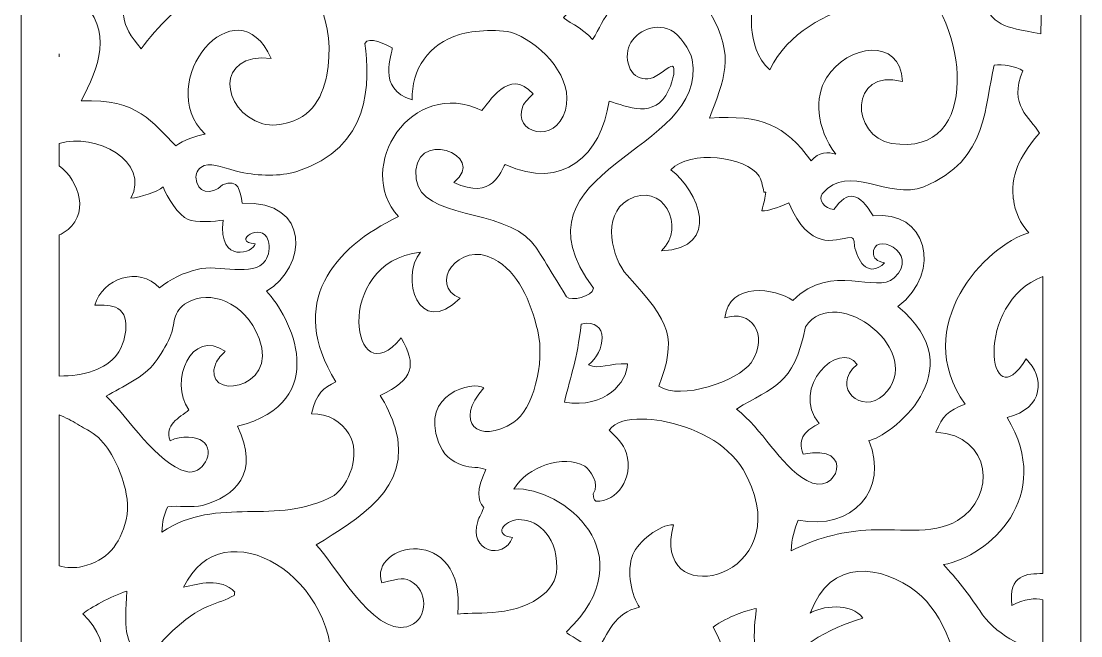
# Model space of a CAD drawing. Header units: centimetres. Extents: x 12.3 to 27.5, y -9.5 to 9.5.
# Drawn here: x 12.27 to 19.52, y -5.32 to -1.11 of the extents above; entities that cross this region are included whole.
import ezdxf

# ---------------------------------------------------------------- set-up
doc = ezdxf.new("R2010")
doc.units = ezdxf.units.CM
doc.header["$MEASUREMENT"] = 0
doc.layers.add('layer 1', color=7, linetype='Continuous')

msp = doc.modelspace()

# ---------------------------------------------------------------- linework, layer by layer
at = {"layer": 'layer 1', "color": 7, "lineweight": 9}
for points, knots in [([(12.26773, -9.50001), (12.26773, -9.50001), (12.26773, 9.50001), (12.26773, 9.50001), (12.26773, 9.50001), (12.26773, 9.50001), (19.52228, 9.50001), (19.52228, 9.50001), (19.52228, 9.50001), (19.52228, 9.50001), (19.52228, -9.50001), (19.52228, -9.50001), (19.52228, -9.50001), (19.52228, -9.50001), (12.26773, -9.50001), (12.26773, -9.50001)], [0, 0, 0, 0, 0.2, 0.2, 0.2, 0.2, 0.4, 0.4, 0.4, 0.4, 0.6, 0.6, 0.6, 0.6, 1, 1, 1, 1]), ([(19.26319, 1.38352), (18.63837, 1.32522), (18.84472, 0.3154), (19.12772, 0.78592), (19.12772, 0.78592), (19.2573, 0.66651), (19.25279, 0.44526), (18.99835, 0.38585), (18.99835, 0.38585), (19.32732, -0.15716), (18.87537, -0.5652), (18.56204, -0.62171), (18.56204, -0.62171), (18.64964, -0.71344), (18.74096, -0.82904), (18.81063, -0.93669), (18.81063, -0.93669), (18.94858, -1.1499), (18.97273, -1.14356), (19.24794, -1.19546), (19.24794, -1.19546), (19.24794, -1.19546), (19.25579, -0.8678), (19.25579, -0.8678), (19.25579, -0.8678), (19.14434, -0.83337), (19.12775, -0.85139), (19.03087, -0.90166), (19.03087, -0.90166), (18.97334, -0.72096), (19.166, -0.71896), (19.24753, -0.66553), (19.24753, -0.66553), (19.24753, -0.66553), (19.26319, -0.19385), (19.26319, -0.19385), (19.26319, -0.19385), (19.26319, -0.19385), (19.26319, 1.0502), (19.26319, 1.0502), (19.26319, 1.0502), (19.22617, 1.13699), (19.23199, 1.17522), (19.26319, 1.32139), (19.26319, 1.32139), (19.26319, 1.32139), (19.26319, 1.38352), (19.26319, 1.38352)], [0, 0, 0, 0, 0.0769231, 0.0769231, 0.0769231, 0.0769231, 0.1538462, 0.1538462, 0.1538462, 0.1538462, 0.2307692, 0.2307692, 0.2307692, 0.2307692, 0.3076923, 0.3076923, 0.3076923, 0.3076923, 0.3846154, 0.3846154, 0.3846154, 0.3846154, 0.4615385, 0.4615385, 0.4615385, 0.4615385, 0.5384615, 0.5384615, 0.5384615, 0.5384615, 0.6153846, 0.6153846, 0.6153846, 0.6153846, 0.6923077, 0.6923077, 0.6923077, 0.6923077, 0.7692308, 0.7692308, 0.7692308, 0.7692308, 0.8461538, 0.8461538, 0.8461538, 0.8461538, 1, 1, 1, 1]), ([(15.62218, -0.10402), (15.95038, -0.08652), (16.5384, -0.54783), (15.98111, -1.0825), (15.98111, -1.0825), (15.98243, -1.10088), (16.11111, -1.15238), (16.18025, -1.23409), (16.18025, -1.23409), (16.26954, -1.08246), (16.30956, -0.9518), (16.48209, -0.91301), (16.48209, -0.91301), (16.42705, -0.84173), (16.38987, -0.66453), (16.43665, -0.55136), (16.43665, -0.55136), (16.47224, -0.46527), (16.61484, -0.34778), (16.71498, -0.34832), (16.71498, -0.34832), (16.55167, -0.94023), (17.50484, -0.74412), (17.24884, -0.08955), (17.24884, -0.08955), (17.15901, 0.14013), (16.99461, 0.25833), (16.74438, 0.33552), (16.74438, 0.33552), (16.62833, 0.37131), (16.35975, 0.41737), (16.27282, 0.29829), (16.27282, 0.29829), (16.31844, 0.25467), (16.3721, 0.20677), (16.39178, 0.13969), (16.39178, 0.13969), (16.44194, -0.03133), (16.33035, -0.19133), (16.18173, -0.188), (16.18173, -0.188), (16.17073, -0.17059), (16.1641, -0.16894), (16.16486, -0.13728), (16.16486, -0.13728), (16.21293, -0.06968), (16.14352, 0.02972), (16.10612, 0.05164), (16.10612, 0.05164), (15.9642, 0.13481), (15.71152, 0.04953), (15.62218, -0.10402)], [0, 0, 0, 0, 0.0714286, 0.0714286, 0.0714286, 0.0714286, 0.1428571, 0.1428571, 0.1428571, 0.1428571, 0.2142857, 0.2142857, 0.2142857, 0.2142857, 0.2857143, 0.2857143, 0.2857143, 0.2857143, 0.3571429, 0.3571429, 0.3571429, 0.3571429, 0.4285714, 0.4285714, 0.4285714, 0.4285714, 0.5, 0.5, 0.5, 0.5, 0.5714286, 0.5714286, 0.5714286, 0.5714286, 0.6428571, 0.6428571, 0.6428571, 0.6428571, 0.7142857, 0.7142857, 0.7142857, 0.7142857, 0.7857143, 0.7857143, 0.7857143, 0.7857143, 0.8571429, 0.8571429, 0.8571429, 0.8571429, 1, 1, 1, 1]), ([(12.67034, -0.95901), (12.90091, -1.17511), (12.79872, -1.42598), (12.67856, -1.6536), (12.67856, -1.6536), (13.06917, -1.63952), (13.16574, -1.80145), (13.32637, -1.963), (13.32637, -1.963), (13.37304, -1.92354), (13.46973, -1.89164), (13.5265, -1.88259), (13.5265, -1.88259), (13.16234, -1.52645), (13.74461, -0.83411), (13.97934, -1.36404), (13.97934, -1.36404), (13.59389, -1.31838), (13.63091, -1.72146), (13.92134, -1.81126), (13.92134, -1.81126), (13.97891, -1.82907), (14.05552, -1.81474), (14.09973, -1.80248), (14.09973, -1.80248), (14.28874, -1.75011), (14.34812, -1.58192), (14.36913, -1.41795), (14.36913, -1.41795), (14.45995, -0.70877), (13.62078, -0.21338), (13.3606, -0.77706), (13.3606, -0.77706), (13.46553, -0.75109), (13.61535, -0.70901), (13.71145, -0.80955), (13.71145, -0.80955), (13.70765, -0.81411), (13.70942, -0.8245), (13.70625, -0.83229), (13.70625, -0.83229), (13.6543, -0.86286), (13.59079, -0.87974), (13.53065, -0.9051), (13.53065, -0.9051), (13.36501, -0.97498), (13.19495, -1.15206), (13.08988, -1.29783), (13.08988, -1.29783), (12.93669, -1.12132), (12.96212, -1.06066), (12.97098, -0.80339), (12.97098, -0.80339), (12.85793, -0.84048), (12.72173, -0.91547), (12.67034, -0.95901)], [0, 0, 0, 0, 0.0666667, 0.0666667, 0.0666667, 0.0666667, 0.1333333, 0.1333333, 0.1333333, 0.1333333, 0.2, 0.2, 0.2, 0.2, 0.2666667, 0.2666667, 0.2666667, 0.2666667, 0.3333333, 0.3333333, 0.3333333, 0.3333333, 0.4, 0.4, 0.4, 0.4, 0.4666667, 0.4666667, 0.4666667, 0.4666667, 0.5333333, 0.5333333, 0.5333333, 0.5333333, 0.6, 0.6, 0.6, 0.6, 0.6666667, 0.6666667, 0.6666667, 0.6666667, 0.7333333, 0.7333333, 0.7333333, 0.7333333, 0.8, 0.8, 0.8, 0.8, 0.8666667, 0.8666667, 0.8666667, 0.8666667, 1, 1, 1, 1]), ([(16.98475, -1.05073), (17.16139, -1.35842), (17.07669, -1.50453), (16.9813, -1.77241), (16.9813, -1.77241), (17.34229, -1.74851), (17.49262, -1.81928), (17.67705, -2.06486), (17.67705, -2.06486), (17.72566, -2.00031), (17.79498, -2.00358), (17.84422, -2.02009), (17.84422, -2.02009), (17.70906, -1.83725), (17.69844, -1.62813), (17.7813, -1.49612), (17.7813, -1.49612), (17.92492, -1.26732), (18.28502, -1.21337), (18.30112, -1.52106), (18.30112, -1.52106), (17.93005, -1.42892), (17.948, -1.89944), (18.2267, -1.94495), (18.2267, -1.94495), (18.85813, -2.04805), (18.74382, -1.09635), (18.38013, -0.8106), (18.38013, -0.8106), (18.1392, -0.62134), (17.78579, -0.57326), (17.65084, -0.95488), (17.65084, -0.95488), (17.71584, -0.90543), (17.93736, -0.87823), (18.00978, -0.98767), (18.00978, -0.98767), (17.77984, -1.06048), (17.51995, -1.1822), (17.39291, -1.44159), (17.39291, -1.44159), (17.21448, -1.27789), (17.2777, -0.99811), (17.28068, -0.92186), (17.28068, -0.92186), (17.20594, -0.9387), (17.0918, -0.97249), (16.98475, -1.05073)], [0, 0, 0, 0, 0.0769231, 0.0769231, 0.0769231, 0.0769231, 0.1538462, 0.1538462, 0.1538462, 0.1538462, 0.2307692, 0.2307692, 0.2307692, 0.2307692, 0.3076923, 0.3076923, 0.3076923, 0.3076923, 0.3846154, 0.3846154, 0.3846154, 0.3846154, 0.4615385, 0.4615385, 0.4615385, 0.4615385, 0.5384615, 0.5384615, 0.5384615, 0.5384615, 0.6153846, 0.6153846, 0.6153846, 0.6153846, 0.6923077, 0.6923077, 0.6923077, 0.6923077, 0.7692308, 0.7692308, 0.7692308, 0.7692308, 0.8461538, 0.8461538, 0.8461538, 0.8461538, 1, 1, 1, 1]), ([(15.42223, -1.72023), (15.46252, -1.67755), (15.60778, -1.41706), (15.77254, -1.60656), (15.77254, -1.60656), (15.75075, -1.62944), (15.71375, -1.66162), (15.70169, -1.6914), (15.70169, -1.6914), (15.62694, -1.87589), (15.92771, -1.95641), (15.9933, -1.71772), (15.9933, -1.71772), (16.05309, -1.50022), (15.8398, -1.27749), (15.65596, -1.19677), (15.65596, -1.19677), (15.56487, -1.15678), (15.35503, -1.17308), (15.26757, -1.19975), (15.26757, -1.19975), (15.05973, -1.26316), (14.93766, -1.43914), (14.94457, -1.64765), (14.94457, -1.64765), (14.6935, -1.57205), (14.81342, -1.32883), (14.8082, -1.29213), (14.8082, -1.29213), (14.77018, -1.27217), (14.64381, -1.2076), (14.62071, -1.2605), (14.62071, -1.2605), (14.65668, -1.52188), (14.66418, -1.97869), (14.15444, -2.13748), (14.15444, -2.13748), (14.04059, -2.17297), (13.8953, -2.16841), (13.76826, -2.14163), (13.76826, -2.14163), (13.66944, -2.12079), (13.58337, -2.07522), (13.52058, -2.09713), (13.52058, -2.09713), (13.48657, -2.109), (13.46337, -2.1412), (13.46453, -2.17671), (13.46453, -2.17671), (13.46804, -2.28673), (13.56967, -2.30407), (13.6451, -2.22982), (13.6451, -2.22982), (13.75931, -2.18407), (13.76531, -2.27011), (13.78048, -2.35396), (13.78048, -2.35396), (14.25692, -2.33686), (14.22299, -2.79175), (13.94759, -2.95775), (13.94759, -2.95775), (14.10989, -3.12542), (14.40422, -3.71304), (13.7494, -3.88199), (13.7494, -3.88199), (13.90495, -4.20391), (13.73201, -4.36172), (13.5098, -4.42297), (13.5098, -4.42297), (13.43573, -4.44339), (13.34175, -4.42062), (13.27187, -4.43292), (13.27187, -4.43292), (13.2464, -4.47574), (13.23292, -4.54029), (13.23056, -4.60537), (13.23056, -4.60537), (13.62309, -4.34783), (14.0069, -4.57468), (14.41151, -4.35475), (14.41151, -4.35475), (14.51018, -4.28491), (14.59804, -4.0724), (14.50996, -3.93262), (14.50996, -3.93262), (14.45922, -3.85208), (14.37531, -3.79341), (14.25498, -3.79654), (14.25498, -3.79654), (14.28732, -3.65052), (14.33829, -3.62116), (14.42101, -3.57683), (14.42101, -3.57683), (14.08814, -3.03781), (14.40339, -2.65863), (14.85131, -2.4466), (14.85131, -2.4466), (14.54219, -2.1095), (14.93997, -1.48719), (15.42223, -1.72023)], [0, 0, 0, 0, 0.0384615, 0.0384615, 0.0384615, 0.0384615, 0.0769231, 0.0769231, 0.0769231, 0.0769231, 0.1153846, 0.1153846, 0.1153846, 0.1153846, 0.1538462, 0.1538462, 0.1538462, 0.1538462, 0.1923077, 0.1923077, 0.1923077, 0.1923077, 0.2307692, 0.2307692, 0.2307692, 0.2307692, 0.2692308, 0.2692308, 0.2692308, 0.2692308, 0.3076923, 0.3076923, 0.3076923, 0.3076923, 0.3461538, 0.3461538, 0.3461538, 0.3461538, 0.3846154, 0.3846154, 0.3846154, 0.3846154, 0.4230769, 0.4230769, 0.4230769, 0.4230769, 0.4615385, 0.4615385, 0.4615385, 0.4615385, 0.5, 0.5, 0.5, 0.5, 0.5384615, 0.5384615, 0.5384615, 0.5384615, 0.5769231, 0.5769231, 0.5769231, 0.5769231, 0.6153846, 0.6153846, 0.6153846, 0.6153846, 0.6538462, 0.6538462, 0.6538462, 0.6538462, 0.6923077, 0.6923077, 0.6923077, 0.6923077, 0.7307692, 0.7307692, 0.7307692, 0.7307692, 0.7692308, 0.7692308, 0.7692308, 0.7692308, 0.8076923, 0.8076923, 0.8076923, 0.8076923, 0.8461538, 0.8461538, 0.8461538, 0.8461538, 0.8846154, 0.8846154, 0.8846154, 0.8846154, 0.9230769, 0.9230769, 0.9230769, 0.9230769, 1, 1, 1, 1]), ([(16.86168, -1.37167), (16.84959, -1.30572), (16.77218, -1.19854), (16.71647, -1.17124), (16.71647, -1.17124), (16.5926, -1.11055), (16.45665, -1.1926), (16.42536, -1.2911), (16.42536, -1.2911), (16.40972, -1.34034), (16.41726, -1.4116), (16.44739, -1.45407), (16.44739, -1.45407), (16.47752, -1.49653), (16.53028, -1.51023), (16.5749, -1.5008), (16.5749, -1.5008), (16.63532, -1.48804), (16.70251, -1.40899), (16.72739, -1.41766), (16.72739, -1.41766), (16.74672, -1.42439), (16.73712, -1.5039), (16.70057, -1.58193), (16.70057, -1.58193), (16.60528, -1.78535), (16.41578, -1.69039), (16.29223, -1.65646), (16.29223, -1.65646), (16.23973, -2.02174), (15.97805, -2.2718), (15.58104, -2.09007), (15.58104, -2.09007), (15.55093, -2.12966), (15.49841, -2.34194), (15.229, -2.21196), (15.229, -2.21196), (15.47893, -2.02706), (14.92676, -1.82323), (14.97259, -2.19038), (14.97259, -2.19038), (15.00684, -2.46436), (15.56544, -2.3917), (15.76137, -2.61953), (15.76137, -2.61953), (15.81097, -2.67194), (15.86702, -2.78234), (16.00221, -2.99621), (16.00221, -2.99621), (16.03126, -3.02505), (16.17703, -2.99701), (16.18655, -2.93736), (16.18655, -2.93736), (15.56743, -2.10735), (16.98005, -2.0165), (16.86168, -1.37167)], [0, 0, 0, 0, 0.0666667, 0.0666667, 0.0666667, 0.0666667, 0.1333333, 0.1333333, 0.1333333, 0.1333333, 0.2, 0.2, 0.2, 0.2, 0.2666667, 0.2666667, 0.2666667, 0.2666667, 0.3333333, 0.3333333, 0.3333333, 0.3333333, 0.4, 0.4, 0.4, 0.4, 0.4666667, 0.4666667, 0.4666667, 0.4666667, 0.5333333, 0.5333333, 0.5333333, 0.5333333, 0.6, 0.6, 0.6, 0.6, 0.6666667, 0.6666667, 0.6666667, 0.6666667, 0.7333333, 0.7333333, 0.7333333, 0.7333333, 0.8, 0.8, 0.8, 0.8, 0.8666667, 0.8666667, 0.8666667, 0.8666667, 1, 1, 1, 1]), ([(12.52682, -1.35289), (12.52696, -1.3461), (12.52698, -1.33932), (12.52682, -1.3326), (12.52682, -1.3326), (12.52682, -1.3326), (12.52682, -1.35289), (12.52682, -1.35289)], [0, 0, 0, 0, 0.3333333, 0.3333333, 0.3333333, 0.3333333, 1, 1, 1, 1]), ([(19.06066, -2.32574), (19.06066, -2.32574), (19.05929, -2.3257), (19.05929, -2.3257), (19.05929, -2.3257), (19.05903, -2.32071), (19.05887, -2.31568), (19.05882, -2.3106), (19.05882, -2.3106), (19.04083, -2.14081), (19.1291, -2.00302), (19.23943, -1.87505), (19.23943, -1.87505), (19.17247, -1.76612), (19.02533, -1.68539), (19.12542, -1.44789), (19.12542, -1.44789), (19.07958, -1.41958), (18.9854, -1.39963), (18.93002, -1.41051), (18.93002, -1.41051), (18.8601, -1.67515), (18.89679, -2.06031), (18.44662, -2.24222), (18.44662, -2.24222), (18.20684, -2.33911), (17.93347, -2.07102), (17.75258, -2.28962), (17.75258, -2.28962), (17.71944, -2.32966), (17.76975, -2.39415), (17.83231, -2.39805), (17.83231, -2.39805), (17.92299, -2.261), (18.0073, -2.2814), (18.10061, -2.44201), (18.10061, -2.44201), (18.46106, -2.39391), (18.58474, -2.82088), (18.26988, -3.0625), (18.26988, -3.0625), (18.80977, -3.50358), (18.20715, -3.95928), (18.07096, -3.97976), (18.07096, -3.97976), (18.21245, -4.31459), (17.95512, -4.59988), (17.58629, -4.52464), (17.58629, -4.52464), (17.56375, -4.58456), (17.54215, -4.65474), (17.53941, -4.73349), (17.53941, -4.73349), (17.71325, -4.64841), (17.86613, -4.60686), (18.05037, -4.59228), (18.05037, -4.59228), (18.24127, -4.57716), (18.50975, -4.63114), (18.67802, -4.52738), (18.67802, -4.52738), (18.94728, -4.36138), (18.91645, -3.94852), (18.53076, -3.92094), (18.53076, -3.92094), (18.57516, -3.81255), (18.61032, -3.77564), (18.72976, -3.72954), (18.72976, -3.72954), (18.34897, -3.19514), (18.8753, -2.63807), (19.16637, -2.55823), (19.16637, -2.55823), (19.10751, -2.49473), (19.07259, -2.4128), (19.06066, -2.32574)], [0, 0, 0, 0, 0.05, 0.05, 0.05, 0.05, 0.1, 0.1, 0.1, 0.1, 0.15, 0.15, 0.15, 0.15, 0.2, 0.2, 0.2, 0.2, 0.25, 0.25, 0.25, 0.25, 0.3, 0.3, 0.3, 0.3, 0.35, 0.35, 0.35, 0.35, 0.4, 0.4, 0.4, 0.4, 0.45, 0.45, 0.45, 0.45, 0.5, 0.5, 0.5, 0.5, 0.55, 0.55, 0.55, 0.55, 0.6, 0.6, 0.6, 0.6, 0.65, 0.65, 0.65, 0.65, 0.7, 0.7, 0.7, 0.7, 0.75, 0.75, 0.75, 0.75, 0.8, 0.8, 0.8, 0.8, 0.85, 0.85, 0.85, 0.85, 0.9, 0.9, 0.9, 0.9, 1, 1, 1, 1]), ([(12.52682, -3.538), (12.69924, -3.53775), (12.84393, -3.4949), (12.92617, -3.38637), (12.92617, -3.38637), (12.97894, -3.31676), (13.02496, -3.13258), (12.93018, -3.07585), (12.93018, -3.07585), (12.88572, -3.04924), (12.83299, -3.05354), (12.77091, -3.05317), (12.77091, -3.05317), (12.82173, -2.87182), (13.07464, -2.78053), (13.2151, -2.93412), (13.2151, -2.93412), (13.28248, -2.87464), (13.38658, -2.82916), (13.47207, -2.80758), (13.47207, -2.80758), (13.62044, -2.77011), (13.85448, -2.86585), (13.93969, -2.74739), (13.93969, -2.74739), (13.9638, -2.71388), (13.9745, -2.65622), (13.95968, -2.61087), (13.95968, -2.61087), (13.91397, -2.47108), (13.70207, -2.62509), (13.86867, -2.63198), (13.86867, -2.63198), (13.8662, -2.6907), (13.61278, -2.781), (13.65042, -2.46988), (13.65042, -2.46988), (13.60144, -2.4816), (13.45513, -2.48655), (13.41113, -2.46694), (13.41113, -2.46694), (13.34479, -2.4374), (13.26371, -2.31271), (13.23888, -2.24266), (13.23888, -2.24266), (13.20028, -2.27969), (13.08222, -2.31397), (13.01832, -2.32108), (13.01832, -2.32108), (13.15439, -2.07042), (12.77712, -1.86907), (12.52682, -1.94634), (12.52682, -1.94634), (12.52682, -1.94634), (12.52682, -2.09839), (12.52682, -2.09839), (12.52682, -2.09839), (12.66561, -2.19859), (12.74673, -2.44166), (12.55616, -2.55844), (12.55616, -2.55844), (12.54713, -2.56398), (12.53719, -2.5683), (12.52682, -2.572), (12.52682, -2.572), (12.52682, -2.572), (12.52682, -3.538), (12.52682, -3.538)], [0, 0, 0, 0, 0.0555556, 0.0555556, 0.0555556, 0.0555556, 0.1111111, 0.1111111, 0.1111111, 0.1111111, 0.1666667, 0.1666667, 0.1666667, 0.1666667, 0.2222222, 0.2222222, 0.2222222, 0.2222222, 0.2777778, 0.2777778, 0.2777778, 0.2777778, 0.3333333, 0.3333333, 0.3333333, 0.3333333, 0.3888889, 0.3888889, 0.3888889, 0.3888889, 0.4444444, 0.4444444, 0.4444444, 0.4444444, 0.5, 0.5, 0.5, 0.5, 0.5555556, 0.5555556, 0.5555556, 0.5555556, 0.6111111, 0.6111111, 0.6111111, 0.6111111, 0.6666667, 0.6666667, 0.6666667, 0.6666667, 0.7222222, 0.7222222, 0.7222222, 0.7222222, 0.7777778, 0.7777778, 0.7777778, 0.7777778, 0.8333333, 0.8333333, 0.8333333, 0.8333333, 0.8888889, 0.8888889, 0.8888889, 0.8888889, 1, 1, 1, 1]), ([(17.36488, -2.27892), (17.36488, -2.27892), (17.35183, -2.27856), (17.35183, -2.27856), (17.35183, -2.27856), (17.34505, -2.23218), (17.33146, -2.18923), (17.31931, -2.17005), (17.31931, -2.17005), (17.23278, -2.03341), (16.84413, -1.98599), (16.71641, -2.12567), (16.71641, -2.12567), (16.90293, -2.26911), (17.07166, -2.66249), (16.65047, -2.68063), (16.65047, -2.68063), (16.82779, -2.51783), (16.65634, -2.1962), (16.42255, -2.33172), (16.42255, -2.33172), (16.23807, -2.43867), (16.3141, -2.73586), (16.41535, -2.84656), (16.41535, -2.84656), (16.72235, -3.18218), (16.75403, -3.27611), (16.63401, -3.60753), (16.63401, -3.60753), (16.78191, -3.70692), (17.17749, -3.5731), (17.26429, -3.44678), (17.26429, -3.44678), (17.39438, -3.25066), (17.25947, -3.07881), (17.08546, -3.14034), (17.08546, -3.14034), (17.11197, -2.88711), (17.43525, -2.93835), (17.55016, -3.02069), (17.55016, -3.02069), (17.82299, -2.75319), (18.12253, -2.97937), (18.24422, -2.86625), (18.24422, -2.86625), (18.43415, -2.68971), (18.08346, -2.53764), (18.103, -2.70584), (18.103, -2.70584), (18.1056, -2.72827), (18.1212, -2.75109), (18.17852, -2.76394), (18.17852, -2.76394), (18.07292, -2.86277), (18.00246, -2.76698), (17.97575, -2.6624), (17.97575, -2.6624), (17.96683, -2.62742), (17.98032, -2.60273), (17.95038, -2.58861), (17.95038, -2.58861), (17.82199, -2.60557), (17.67022, -2.685), (17.52291, -2.35297), (17.52291, -2.35297), (17.43571, -2.38973), (17.38291, -2.40635), (17.33868, -2.40727), (17.33868, -2.40727), (17.35212, -2.35143), (17.36293, -2.31496), (17.36488, -2.27892)], [0, 0, 0, 0, 0.0526316, 0.0526316, 0.0526316, 0.0526316, 0.1052632, 0.1052632, 0.1052632, 0.1052632, 0.1578947, 0.1578947, 0.1578947, 0.1578947, 0.2105263, 0.2105263, 0.2105263, 0.2105263, 0.2631579, 0.2631579, 0.2631579, 0.2631579, 0.3157895, 0.3157895, 0.3157895, 0.3157895, 0.3684211, 0.3684211, 0.3684211, 0.3684211, 0.4210526, 0.4210526, 0.4210526, 0.4210526, 0.4736842, 0.4736842, 0.4736842, 0.4736842, 0.5263158, 0.5263158, 0.5263158, 0.5263158, 0.5789474, 0.5789474, 0.5789474, 0.5789474, 0.6315789, 0.6315789, 0.6315789, 0.6315789, 0.6842105, 0.6842105, 0.6842105, 0.6842105, 0.7368421, 0.7368421, 0.7368421, 0.7368421, 0.7894737, 0.7894737, 0.7894737, 0.7894737, 0.8421053, 0.8421053, 0.8421053, 0.8421053, 0.8947368, 0.8947368, 0.8947368, 0.8947368, 1, 1, 1, 1]), ([(14.28794, -4.69395), (14.40068, -4.80547), (14.67367, -5.31423), (14.90744, -5.25468), (14.90744, -5.25468), (15.0445, -5.21978), (15.06217, -5.03093), (14.95228, -4.95442), (14.95228, -4.95442), (14.88887, -4.91027), (14.86726, -4.92242), (14.73761, -4.95306), (14.73761, -4.95306), (14.63804, -4.68296), (15.31381, -4.53437), (15.257, -5.1684), (15.257, -5.1684), (15.34486, -5.1476), (15.62303, -5.19369), (15.81203, -5.0566), (15.81203, -5.0566), (15.88768, -5.00173), (15.93473, -4.93964), (15.93519, -4.8508), (15.93519, -4.8508), (15.93645, -4.6058), (15.77689, -4.51631), (15.67356, -4.52074), (15.67356, -4.52074), (15.56695, -4.5253), (15.49813, -4.6297), (15.6315, -4.64196), (15.6315, -4.64196), (15.57022, -4.80408), (15.32703, -4.73735), (15.39334, -4.53261), (15.39334, -4.53261), (15.4008, -4.50958), (15.42789, -4.45987), (15.43482, -4.43773), (15.43482, -4.43773), (15.39008, -4.38229), (15.38299, -4.32354), (15.44881, -4.17782), (15.44881, -4.17782), (15.40965, -4.15927), (15.34131, -4.16543), (15.29424, -4.15071), (15.29424, -4.15071), (15.20746, -4.12356), (15.15572, -4.07063), (15.12507, -3.99072), (15.12507, -3.99072), (14.99799, -3.65936), (15.36063, -3.56751), (15.43601, -3.61898), (15.43601, -3.61898), (15.22536, -3.85134), (15.3942, -4.0128), (15.64048, -3.8542), (15.64048, -3.8542), (15.76641, -3.77312), (15.85754, -3.45145), (15.80395, -3.22829), (15.80395, -3.22829), (15.75414, -3.021), (15.67272, -2.82815), (15.50234, -2.73572), (15.50234, -2.73572), (15.26259, -2.60568), (15.05123, -2.91994), (15.27248, -3.00487), (15.27248, -3.00487), (14.9855, -3.28803), (14.86194, -2.85695), (15.00111, -2.6899), (15.00111, -2.6899), (14.38927, -2.75951), (14.53267, -3.69578), (14.86843, -3.27668), (14.86843, -3.27668), (14.97528, -3.46413), (14.95971, -3.55946), (14.72438, -3.67176), (14.72438, -3.67176), (14.76316, -3.72201), (14.80851, -3.82697), (14.828, -3.89286), (14.828, -3.89286), (14.9509, -4.30841), (14.56878, -4.51729), (14.28794, -4.69395)], [0, 0, 0, 0, 0.0416667, 0.0416667, 0.0416667, 0.0416667, 0.0833333, 0.0833333, 0.0833333, 0.0833333, 0.125, 0.125, 0.125, 0.125, 0.1666667, 0.1666667, 0.1666667, 0.1666667, 0.2083333, 0.2083333, 0.2083333, 0.2083333, 0.25, 0.25, 0.25, 0.25, 0.2916667, 0.2916667, 0.2916667, 0.2916667, 0.3333333, 0.3333333, 0.3333333, 0.3333333, 0.375, 0.375, 0.375, 0.375, 0.4166667, 0.4166667, 0.4166667, 0.4166667, 0.4583333, 0.4583333, 0.4583333, 0.4583333, 0.5, 0.5, 0.5, 0.5, 0.5416667, 0.5416667, 0.5416667, 0.5416667, 0.5833333, 0.5833333, 0.5833333, 0.5833333, 0.625, 0.625, 0.625, 0.625, 0.6666667, 0.6666667, 0.6666667, 0.6666667, 0.7083333, 0.7083333, 0.7083333, 0.7083333, 0.75, 0.75, 0.75, 0.75, 0.7916667, 0.7916667, 0.7916667, 0.7916667, 0.8333333, 0.8333333, 0.8333333, 0.8333333, 0.875, 0.875, 0.875, 0.875, 0.9166667, 0.9166667, 0.9166667, 0.9166667, 1, 1, 1, 1]), ([(17.62159, -4.07336), (17.57283, -3.95916), (17.65154, -3.90419), (17.73094, -3.86315), (17.73094, -3.86315), (17.52793, -3.61828), (17.87052, -3.28664), (17.99034, -3.45769), (17.99034, -3.45769), (17.8052, -3.61976), (18.02713, -3.80545), (18.17182, -3.66827), (18.17182, -3.66827), (18.47614, -3.37982), (17.85237, -2.88804), (17.63648, -3.20068), (17.63648, -3.20068), (17.55489, -3.61284), (17.41724, -3.60561), (17.16418, -3.76379), (17.16418, -3.76379), (17.33981, -3.89616), (17.45906, -4.14433), (17.64616, -4.25344), (17.64616, -4.25344), (17.85729, -4.37656), (17.9884, -3.99097), (17.62159, -4.07336)], [0, 0, 0, 0, 0.125, 0.125, 0.125, 0.125, 0.25, 0.25, 0.25, 0.25, 0.375, 0.375, 0.375, 0.375, 0.5, 0.5, 0.5, 0.5, 0.625, 0.625, 0.625, 0.625, 0.75, 0.75, 0.75, 0.75, 1, 1, 1, 1]), ([(19.26319, -2.85633), (18.786, -3.0327), (18.88614, -3.855), (19.14711, -3.4211), (19.14711, -3.4211), (19.27669, -3.54052), (19.27218, -3.76177), (19.01775, -3.82118), (19.01775, -3.82118), (19.34671, -4.36419), (18.89476, -4.77224), (18.58144, -4.82874), (18.58144, -4.82874), (18.66904, -4.92047), (18.76036, -5.03607), (18.83003, -5.14372), (18.83003, -5.14372), (18.92669, -5.29312), (19.13689, -5.42489), (19.26319, -5.39246), (19.26319, -5.39246), (19.26319, -5.39246), (19.26319, -5.0702), (19.26319, -5.0702), (19.26319, -5.0702), (19.20982, -5.05434), (19.13737, -5.06349), (19.05026, -5.10869), (19.05026, -5.10869), (19.02487, -4.89229), (19.15419, -4.88951), (19.26319, -4.89051), (19.26319, -4.89051), (19.26319, -4.89051), (19.26319, -3.07088), (19.26319, -3.07088), (19.26319, -3.07088), (19.26073, -3.05517), (19.26086, -3.03939), (19.26319, -3.02371), (19.26319, -3.02371), (19.26319, -3.02371), (19.26319, -2.85633), (19.26319, -2.85633)], [0, 0, 0, 0, 0.0833333, 0.0833333, 0.0833333, 0.0833333, 0.1666667, 0.1666667, 0.1666667, 0.1666667, 0.25, 0.25, 0.25, 0.25, 0.3333333, 0.3333333, 0.3333333, 0.3333333, 0.4166667, 0.4166667, 0.4166667, 0.4166667, 0.5, 0.5, 0.5, 0.5, 0.5833333, 0.5833333, 0.5833333, 0.5833333, 0.6666667, 0.6666667, 0.6666667, 0.6666667, 0.75, 0.75, 0.75, 0.75, 0.8333333, 0.8333333, 0.8333333, 0.8333333, 1, 1, 1, 1]), ([(13.39837, -4.19202), (13.50493, -4.22051), (13.60669, -4.05266), (13.50918, -3.9828), (13.50918, -3.9828), (13.47103, -3.95547), (13.36514, -3.93893), (13.28842, -3.98111), (13.28842, -3.98111), (13.24456, -3.87034), (13.34947, -3.82576), (13.41594, -3.76956), (13.41594, -3.76956), (13.27791, -3.57517), (13.43218, -3.20702), (13.66444, -3.36793), (13.66444, -3.36793), (13.64388, -3.38713), (13.61139, -3.42422), (13.60049, -3.45068), (13.60049, -3.45068), (13.49327, -3.71119), (14.03618, -3.64019), (13.89755, -3.28072), (13.89755, -3.28072), (13.79754, -3.02148), (13.55423, -2.94796), (13.40531, -3.03435), (13.40531, -3.03435), (13.29641, -3.0975), (13.32666, -3.17871), (13.28563, -3.27296), (13.28563, -3.27296), (13.25967, -3.33256), (13.22214, -3.39258), (13.18498, -3.44377), (13.18498, -3.44377), (13.10945, -3.54782), (12.95975, -3.6076), (12.84963, -3.67663), (12.84963, -3.67663), (13.00582, -3.82374), (13.19271, -4.13705), (13.39837, -4.19202)], [0, 0, 0, 0, 0.0833333, 0.0833333, 0.0833333, 0.0833333, 0.1666667, 0.1666667, 0.1666667, 0.1666667, 0.25, 0.25, 0.25, 0.25, 0.3333333, 0.3333333, 0.3333333, 0.3333333, 0.4166667, 0.4166667, 0.4166667, 0.4166667, 0.5, 0.5, 0.5, 0.5, 0.5833333, 0.5833333, 0.5833333, 0.5833333, 0.6666667, 0.6666667, 0.6666667, 0.6666667, 0.75, 0.75, 0.75, 0.75, 0.8333333, 0.8333333, 0.8333333, 0.8333333, 1, 1, 1, 1]), ([(15.98686, -3.71758), (16.27202, -3.76134), (16.41538, -3.57757), (16.41841, -3.4553), (16.41841, -3.4553), (16.29844, -3.44489), (16.22361, -3.49931), (16.151, -3.46005), (16.151, -3.46005), (16.26718, -3.37892), (16.30058, -3.13801), (16.10215, -3.1817), (16.10215, -3.1817), (16.07215, -3.43203), (16.03247, -3.5236), (15.98686, -3.71758)], [0, 0, 0, 0, 0.2, 0.2, 0.2, 0.2, 0.4, 0.4, 0.4, 0.4, 0.6, 0.6, 0.6, 0.6, 1, 1, 1, 1]), ([(12.52682, -4.83631), (12.57984, -4.85143), (12.63815, -4.85224), (12.68498, -4.84156), (12.68498, -4.84156), (12.85994, -4.80165), (12.93991, -4.69608), (12.98621, -4.52096), (12.98621, -4.52096), (13.01058, -4.42878), (12.98565, -4.32428), (12.966, -4.26001), (12.966, -4.26001), (12.92665, -4.1313), (12.85939, -4.00225), (12.76041, -3.92999), (12.76041, -3.92999), (12.72623, -3.90504), (12.68872, -3.8914), (12.65249, -3.86762), (12.65249, -3.86762), (12.61575, -3.84351), (12.57193, -3.82223), (12.52682, -3.80345), (12.52682, -3.80345), (12.52682, -3.80345), (12.52682, -4.83631), (12.52682, -4.83631)], [0, 0, 0, 0, 0.125, 0.125, 0.125, 0.125, 0.25, 0.25, 0.25, 0.25, 0.375, 0.375, 0.375, 0.375, 0.5, 0.5, 0.5, 0.5, 0.625, 0.625, 0.625, 0.625, 0.75, 0.75, 0.75, 0.75, 1, 1, 1, 1]), ([(15.64157, -4.31105), (15.96977, -4.29355), (16.5578, -4.75486), (16.0005, -5.28953), (16.0005, -5.28953), (16.00183, -5.30791), (16.1305, -5.35941), (16.19965, -5.44112), (16.19965, -5.44112), (16.28893, -5.28949), (16.32896, -5.15883), (16.50148, -5.12005), (16.50148, -5.12005), (16.44645, -5.04876), (16.40927, -4.87156), (16.45605, -4.75839), (16.45605, -4.75839), (16.49164, -4.6723), (16.63423, -4.55481), (16.73438, -4.55535), (16.73438, -4.55535), (16.57106, -5.14726), (17.52423, -4.95115), (17.26824, -4.29658), (17.26824, -4.29658), (17.1784, -4.0669), (17.014, -3.9487), (16.76377, -3.87151), (16.76377, -3.87151), (16.64772, -3.83572), (16.37914, -3.78967), (16.29221, -3.90874), (16.29221, -3.90874), (16.33783, -3.95236), (16.3915, -4.00026), (16.41117, -4.06734), (16.41117, -4.06734), (16.46133, -4.23836), (16.34974, -4.39836), (16.20112, -4.39503), (16.20112, -4.39503), (16.19013, -4.37762), (16.18349, -4.37597), (16.18425, -4.34431), (16.18425, -4.34431), (16.23232, -4.27671), (16.16292, -4.17731), (16.12551, -4.15539), (16.12551, -4.15539), (15.98359, -4.07222), (15.73091, -4.1575), (15.64157, -4.31105)], [0, 0, 0, 0, 0.0714286, 0.0714286, 0.0714286, 0.0714286, 0.1428571, 0.1428571, 0.1428571, 0.1428571, 0.2142857, 0.2142857, 0.2142857, 0.2142857, 0.2857143, 0.2857143, 0.2857143, 0.2857143, 0.3571429, 0.3571429, 0.3571429, 0.3571429, 0.4285714, 0.4285714, 0.4285714, 0.4285714, 0.5, 0.5, 0.5, 0.5, 0.5714286, 0.5714286, 0.5714286, 0.5714286, 0.6428571, 0.6428571, 0.6428571, 0.6428571, 0.7142857, 0.7142857, 0.7142857, 0.7142857, 0.7857143, 0.7857143, 0.7857143, 0.7857143, 0.8571429, 0.8571429, 0.8571429, 0.8571429, 1, 1, 1, 1]), ([(12.68973, -5.16604), (12.92031, -5.38214), (12.81811, -5.63301), (12.69796, -5.86063), (12.69796, -5.86063), (13.0641, -5.84743), (13.20665, -5.9698), (13.32375, -6.19143), (13.32375, -6.19143), (13.36599, -6.16329), (13.45883, -6.10351), (13.54589, -6.08962), (13.54589, -6.08962), (13.18173, -5.73348), (13.76401, -5.04115), (13.99873, -5.57107), (13.99873, -5.57107), (13.61329, -5.52541), (13.65031, -5.92849), (13.94073, -6.01829), (13.94073, -6.01829), (13.99831, -6.0361), (14.07492, -6.02177), (14.11913, -6.00951), (14.11913, -6.00951), (14.30814, -5.95714), (14.36752, -5.78895), (14.38852, -5.62498), (14.38852, -5.62498), (14.47934, -4.9158), (13.64018, -4.42041), (13.37999, -4.98409), (13.37999, -4.98409), (13.48493, -4.95813), (13.63475, -4.91604), (13.73084, -5.01658), (13.73084, -5.01658), (13.72704, -5.02114), (13.72881, -5.03153), (13.72565, -5.03932), (13.72565, -5.03932), (13.6737, -5.06989), (13.61019, -5.08677), (13.55004, -5.11213), (13.55004, -5.11213), (13.3844, -5.18201), (13.21434, -5.35909), (13.10927, -5.50486), (13.10927, -5.50486), (12.95608, -5.32835), (12.98151, -5.26769), (12.99037, -5.01042), (12.99037, -5.01042), (12.87733, -5.0475), (12.74113, -5.1225), (12.68973, -5.16604)], [0, 0, 0, 0, 0.0666667, 0.0666667, 0.0666667, 0.0666667, 0.1333333, 0.1333333, 0.1333333, 0.1333333, 0.2, 0.2, 0.2, 0.2, 0.2666667, 0.2666667, 0.2666667, 0.2666667, 0.3333333, 0.3333333, 0.3333333, 0.3333333, 0.4, 0.4, 0.4, 0.4, 0.4666667, 0.4666667, 0.4666667, 0.4666667, 0.5333333, 0.5333333, 0.5333333, 0.5333333, 0.6, 0.6, 0.6, 0.6, 0.6666667, 0.6666667, 0.6666667, 0.6666667, 0.7333333, 0.7333333, 0.7333333, 0.7333333, 0.8, 0.8, 0.8, 0.8, 0.8666667, 0.8666667, 0.8666667, 0.8666667, 1, 1, 1, 1]), ([(17.00415, -5.25776), (17.18078, -5.56545), (17.09608, -5.71156), (17.00069, -5.97945), (17.00069, -5.97945), (17.15286, -5.9835), (17.19572, -5.96323), (17.30677, -5.97419), (17.30677, -5.97419), (17.55491, -5.99868), (17.55558, -6.13975), (17.67099, -6.31687), (17.67099, -6.31687), (17.71627, -6.28585), (17.79678, -6.25004), (17.86361, -6.22712), (17.86361, -6.22712), (17.72845, -6.04428), (17.71783, -5.83516), (17.80069, -5.70315), (17.80069, -5.70315), (17.94431, -5.47435), (18.30441, -5.4204), (18.32052, -5.72809), (18.32052, -5.72809), (17.94944, -5.63595), (17.93573, -6.09266), (18.20786, -6.1681), (18.20786, -6.1681), (18.90891, -6.36245), (18.76322, -5.30338), (18.39952, -5.01763), (18.39952, -5.01763), (18.15859, -4.82837), (17.80519, -4.78029), (17.67024, -5.16191), (17.67024, -5.16191), (17.73523, -5.11246), (17.95675, -5.08526), (18.02917, -5.1947), (18.02917, -5.1947), (17.79923, -5.26751), (17.53935, -5.38923), (17.4123, -5.64862), (17.4123, -5.64862), (17.23388, -5.48492), (17.2971, -5.20514), (17.30008, -5.12889), (17.30008, -5.12889), (17.22533, -5.14573), (17.1112, -5.17952), (17.00415, -5.25776)], [0, 0, 0, 0, 0.0714286, 0.0714286, 0.0714286, 0.0714286, 0.1428571, 0.1428571, 0.1428571, 0.1428571, 0.2142857, 0.2142857, 0.2142857, 0.2142857, 0.2857143, 0.2857143, 0.2857143, 0.2857143, 0.3571429, 0.3571429, 0.3571429, 0.3571429, 0.4285714, 0.4285714, 0.4285714, 0.4285714, 0.5, 0.5, 0.5, 0.5, 0.5714286, 0.5714286, 0.5714286, 0.5714286, 0.6428571, 0.6428571, 0.6428571, 0.6428571, 0.7142857, 0.7142857, 0.7142857, 0.7142857, 0.7857143, 0.7857143, 0.7857143, 0.7857143, 0.8571429, 0.8571429, 0.8571429, 0.8571429, 1, 1, 1, 1])]:
    msp.add_open_spline(points, degree=3, knots=knots, dxfattribs=at)

doc.saveas('drawing.dxf')
